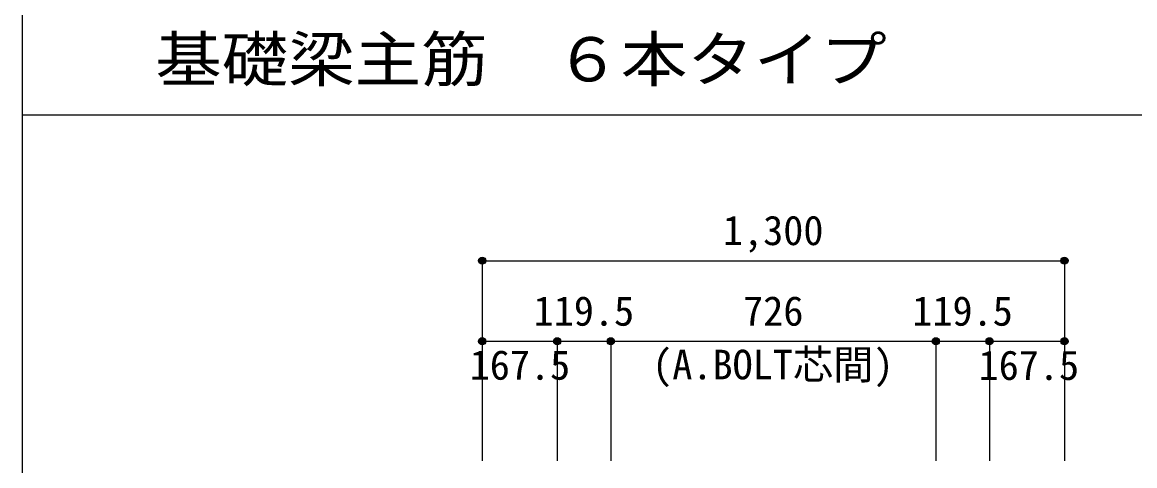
# Model space of a CAD drawing. Units: millimetres at full size, sheet at 1:30. Extents: x -5973 to 5954, y -4195 to 4201.
# Drawn here: x -5973 to -3489, y -1006 to -15 of the extents above; entities that cross this region are included whole.
import ezdxf
from ezdxf.enums import TextEntityAlignment as Align

# ---------------------------------------------------------------- set-up
doc = ezdxf.new("R2010")
doc.units = ezdxf.units.MM
doc.header["$LTSCALE"] = 30
doc.header["$PDMODE"] = 32
doc.header["$PDSIZE"] = 15
for name, color, linetype in [('0-7_文字', 4, 'Continuous'), ('0-D_寸法', 4, 'Continuous'), ('6-7_文字', 7, 'Continuous'), ('F-0_枠', 6, 'Continuous')]:
    doc.layers.add(name, color=color, linetype=linetype)
doc.styles.add('ＭＳ ゴシック', font='')
doc.styles.get('ＭＳ ゴシック').set_extended_font_data('MS Gothic')

msp = doc.modelspace()

# ---------------------------------------------------------------- linework, layer by layer
at = {"layer": '0-D_寸法'}
for p, q in [((-4945.8, -547.85), (-4945.8, -727.85)), ((-4945.8, -547.85), (-4945.8, -727.85)), ((-4945.8, -547.85), (-3645.8, -547.85)), ((-3645.8, -547.85), (-3645.8, -727.85)), ((-4945.8, -727.85), (-4778.3, -727.85)), ((-4945.8, -727.85), (-4945.8, -994.89)), ((-4778.3, -727.85), (-4778.3, -994.89)), ((-4778.3, -727.85), (-4658.8, -727.85)), ((-4658.8, -727.85), (-4658.8, -994.89)), ((-4658.8, -727.85), (-3932.8, -727.85)), ((-3932.8, -727.85), (-3932.8, -994.89)), ((-3932.8, -727.85), (-3813.3, -727.85)), ((-3813.3, -727.85), (-3813.3, -994.89)), ((-3813.3, -727.85), (-3645.8, -727.85)), ((-3645.8, -727.85), (-3645.8, -994.89)), ((-3645.8, -727.85), (-3645.8, -994.89))]:
    msp.add_line(p, q, dxfattribs=at)
for centre, radius in [((-4945.8, -547.85), 8), ((-4945.8, -547.85), 7.2), ((-4945.8, -547.85), 6.4), ((-4945.8, -547.85), 5.6), ((-4945.8, -547.85), 4.8), ((-4945.8, -547.85), 4), ((-4945.8, -547.85), 3.2), ((-4945.8, -547.85), 2.4), ((-4945.8, -547.85), 1.6), ((-3645.8, -547.85), 8), ((-3645.8, -547.85), 7.2), ((-3645.8, -547.85), 6.4), ((-3645.8, -547.85), 5.6), ((-3645.8, -547.85), 4.8), ((-3645.8, -547.85), 4), ((-3645.8, -547.85), 3.2), ((-3645.8, -547.85), 2.4), ((-3645.8, -547.85), 1.6), ((-4945.8, -547.85), 0.8), ((-3645.8, -547.85), 0.8), ((-4945.8, -727.85), 8), ((-4778.3, -727.85), 8), ((-4658.8, -727.85), 8), ((-3932.8, -727.85), 8), ((-3813.3, -727.85), 8), ((-3645.8, -727.85), 8), ((-4945.8, -727.85), 7.2), ((-4945.8, -727.85), 6.4), ((-4945.8, -727.85), 5.6), ((-4945.8, -727.85), 4.8), ((-4945.8, -727.85), 4), ((-4945.8, -727.85), 3.2), ((-4945.8, -727.85), 2.4), ((-4945.8, -727.85), 1.6), ((-4945.8, -727.85), 0.8), ((-4778.3, -727.85), 7.2), ((-4778.3, -727.85), 6.4), ((-4778.3, -727.85), 5.6), ((-4778.3, -727.85), 4.8), ((-4778.3, -727.85), 4), ((-4778.3, -727.85), 3.2), ((-4778.3, -727.85), 2.4), ((-4778.3, -727.85), 1.6), ((-4778.3, -727.85), 0.8), ((-4658.8, -727.85), 7.2), ((-4658.8, -727.85), 6.4), ((-4658.8, -727.85), 5.6), ((-4658.8, -727.85), 4.8), ((-4658.8, -727.85), 4), ((-4658.8, -727.85), 3.2), ((-4658.8, -727.85), 2.4), ((-4658.8, -727.85), 1.6), ((-4658.8, -727.85), 0.8), ((-3932.8, -727.85), 7.2), ((-3932.8, -727.85), 6.4), ((-3932.8, -727.85), 5.6), ((-3932.8, -727.85), 4.8), ((-3932.8, -727.85), 4), ((-3932.8, -727.85), 3.2), ((-3932.8, -727.85), 2.4), ((-3932.8, -727.85), 1.6), ((-3932.8, -727.85), 0.8), ((-3813.3, -727.85), 7.2), ((-3813.3, -727.85), 6.4), ((-3813.3, -727.85), 5.6), ((-3813.3, -727.85), 4.8), ((-3813.3, -727.85), 4), ((-3813.3, -727.85), 3.2), ((-3813.3, -727.85), 2.4), ((-3813.3, -727.85), 1.6), ((-3813.3, -727.85), 0.8), ((-3645.8, -727.85), 7.2), ((-3645.8, -727.85), 6.4), ((-3645.8, -727.85), 5.6), ((-3645.8, -727.85), 4.8), ((-3645.8, -727.85), 4), ((-3645.8, -727.85), 3.2), ((-3645.8, -727.85), 2.4), ((-3645.8, -727.85), 1.6), ((-3645.8, -727.85), 0.8)]:
    msp.add_circle(centre, radius, dxfattribs=at)
at = {"layer": '0-D_寸法', "color": 7}
for p in [(-4945.8, -547.85), (-4945.8, -547.85), (-3645.8, -547.85), (-4945.8, -727.85), (-4945.8, -727.85), (-4778.3, -727.85), (-4778.3, -727.85), (-4658.8, -727.85), (-4658.8, -727.85), (-3932.8, -727.85), (-3932.8, -727.85), (-3813.3, -727.85), (-3813.3, -727.85), (-3645.8, -727.85), (-3645.8, -727.85)]:
    msp.add_point(p, dxfattribs=at)
at = {"layer": 'F-0_枠'}
msp.add_line((-5972.88, 4201.15), (-5972.88, -4195.24), dxfattribs=at)
at = {"layer": 'F-0_枠', "color": 2}
msp.add_line((-5972.88, -222.05), (3723.6, -222.05), dxfattribs=at)

# ---------------------------------------------------------------- texts
at = {"layer": '0-7_文字', "style": 'ＭＳ ゴシック'}
msp.add_text('(A.BOLT芯間)', height=65.98, dxfattribs=at).set_placement((-4566.31, -832.62), align=Align.BOTTOM_LEFT)
at = {"layer": '0-D_寸法', "style": 'ＭＳ ゴシック'}
for s, p in [('1,300', (-4408.3, -532.85)), ('119.5', (-4831.05, -712.85)), ('726', (-4363.3, -712.85)), ('119.5', (-3985.55, -712.85)), ('167.5', (-4973.86, -833.5)), ('167.5', (-3837.46, -833.98))]:
    msp.add_text(s, height=65.98, dxfattribs=at).set_placement(p, align=Align.BOTTOM_LEFT)
at = {"layer": '6-7_文字', "color": 2, "style": 'ＭＳ ゴシック', "width": 1.1}
msp.add_text('\u3000\u3000基礎梁主筋\u3000６本タイプ', height=98.97, dxfattribs=at).set_placement((-5972.88, -177.05), align=Align.BOTTOM_LEFT)

doc.saveas('drawing.dxf')
